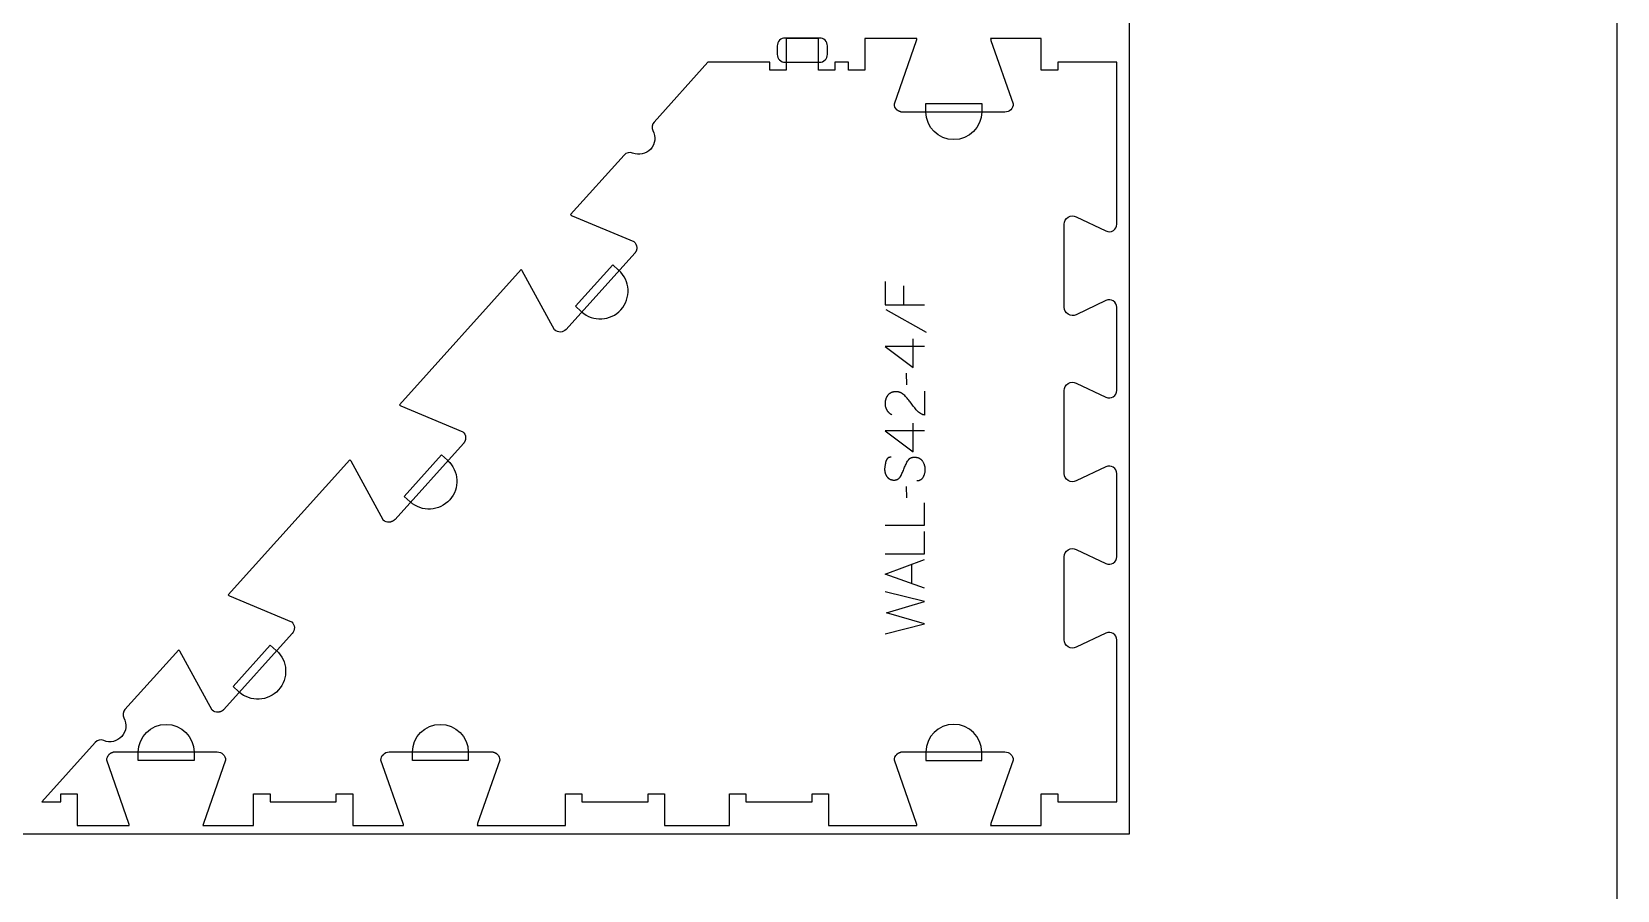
# Model space of a CAD drawing. Extents: x -10701 to -7518, y -19593 to -11999.
# Drawn here: x -8726 to -7518, y -17926 to -17272 of the extents above; entities that cross this region are included whole.
import ezdxf

# ---------------------------------------------------------------- set-up
doc = ezdxf.new("R2010")
doc.units = 0
for name, color, linetype in [('0_SHEET_SPRUCEPLY_2440X122', 1, 'CONTINUOUS'), ('1_ANYTOOL_1MMDEEP_LABELS_S', 2, 'CONTINUOUS'), ('4_ANYTOOL_CUTTHROUGH_OUTSI', 5, 'CONTINUOUS'), ('5_ANYTOOL_HALF_MILL_9MM_IN', 3, 'CONTINUOUS'), ('DONOTCUT', 18, 'CONTINUOUS')]:
    doc.layers.add(name, color=color, linetype=linetype)

msp = doc.modelspace()

# ---------------------------------------------------------------- linework, layer by layer
at = {"layer": '0_SHEET_SPRUCEPLY_2440X122'}
msp.add_lwpolyline([(-10329.7, -16663.3), (-10329.7, -17883.3), (-7889.7, -17883.3), (-7889.7, -16663.3)], close=True, dxfattribs=at)
at = {"layer": '1_ANYTOOL_1MMDEEP_LABELS_S'}
for points in [[(-8075.7, -17462.5), (-8075.7, -17480.2), (-8045.7, -17480.2)], [(-8061.8, -17465.7), (-8061.8, -17480.2)], [(-8075.3, -17483.8), (-8044.5, -17501)], [(-8045.7, -17512), (-8075.8, -17512), (-8054.4, -17528)], [(-8054.4, -17528), (-8054.4, -17506.2)], [(-8059.6, -17532.3), (-8059.5, -17541.1)], [(-8045.8, -17546), (-8045.8, -17564.3), (-8046.3, -17564.1), (-8046.5, -17564.1), (-8046.7, -17564), (-8046.9, -17563.9), (-8047.2, -17563.8), (-8047.4, -17563.7), (-8047.6, -17563.6), (-8047.8, -17563.5), (-8048, -17563.4), (-8048.2, -17563.3), (-8048.4, -17563.2), (-8048.6, -17563.1), (-8048.8, -17563), (-8049, -17562.8), (-8049.2, -17562.7), (-8049.4, -17562.6), (-8049.6, -17562.5), (-8049.8, -17562.3), (-8049.9, -17562.2), (-8050.1, -17562), (-8050.3, -17561.9), (-8050.5, -17561.7), (-8050.7, -17561.6), (-8050.8, -17561.4), (-8051, -17561.3), (-8051.2, -17561.1), (-8051.3, -17560.9), (-8051.5, -17560.8), (-8051.7, -17560.6), (-8052, -17560.2), (-8053.2, -17558.8), (-8054.4, -17557.3), (-8055.5, -17555.8), (-8056.7, -17554.2), (-8057.2, -17553.5), (-8057.8, -17552.8), (-8058.4, -17552), (-8059, -17551.4), (-8059.5, -17550.7), (-8060.2, -17550), (-8060.8, -17549.4), (-8061.4, -17548.8), (-8061.5, -17548.7), (-8061.7, -17548.5), (-8061.9, -17548.4), (-8062, -17548.3), (-8062.2, -17548.1), (-8062.3, -17548), (-8062.5, -17547.9), (-8062.7, -17547.8), (-8062.9, -17547.7), (-8063, -17547.6), (-8063.2, -17547.5), (-8063.4, -17547.4), (-8063.6, -17547.3), (-8063.8, -17547.2), (-8064, -17547.1), (-8064.2, -17547.1), (-8064.3, -17547), (-8064.5, -17546.9), (-8064.7, -17546.8), (-8064.9, -17546.8), (-8065.1, -17546.7), (-8065.3, -17546.7), (-8065.5, -17546.6), (-8065.8, -17546.6), (-8066, -17546.6), (-8066.2, -17546.5), (-8066.4, -17546.5), (-8066.6, -17546.5), (-8066.8, -17546.5), (-8067.1, -17546.5), (-8067.3, -17546.5), (-8067.5, -17546.5), (-8067.8, -17546.5), (-8068, -17546.5), (-8068.2, -17546.5), (-8068.5, -17546.5), (-8068.7, -17546.5), (-8068.9, -17546.5), (-8069.2, -17546.6), (-8069.4, -17546.6), (-8069.6, -17546.7), (-8069.8, -17546.7), (-8070, -17546.8), (-8070.3, -17546.8), (-8070.5, -17546.9), (-8070.7, -17546.9), (-8070.9, -17547), (-8071.1, -17547.1), (-8071.2, -17547.2), (-8071.4, -17547.3), (-8071.6, -17547.4), (-8071.8, -17547.4), (-8072, -17547.5), (-8072.1, -17547.7), (-8072.3, -17547.8), (-8072.5, -17547.9), (-8072.6, -17548), (-8072.8, -17548.1), (-8072.9, -17548.3), (-8073.1, -17548.4), (-8073.2, -17548.5), (-8073.4, -17548.7), (-8073.5, -17548.8), (-8073.6, -17549), (-8073.8, -17549.1), (-8073.9, -17549.3), (-8074, -17549.5), (-8074.1, -17549.6), (-8074.2, -17549.8), (-8074.3, -17550), (-8074.5, -17550.2), (-8074.6, -17550.3), (-8074.6, -17550.5), (-8074.7, -17550.7), (-8074.8, -17550.9), (-8074.9, -17551.1), (-8075, -17551.3), (-8075.1, -17551.5), (-8075.1, -17551.7), (-8075.2, -17551.9), (-8075.3, -17552.1), (-8075.3, -17552.3), (-8075.4, -17552.5), (-8075.4, -17552.7), (-8075.5, -17552.9), (-8075.5, -17553.1), (-8075.6, -17553.3), (-8075.6, -17553.5), (-8075.6, -17553.8), (-8075.7, -17554), (-8075.7, -17554.2), (-8075.7, -17554.4), (-8075.7, -17554.7), (-8075.7, -17554.9), (-8075.7, -17555.4), (-8075.7, -17555.7), (-8075.7, -17556.1), (-8075.7, -17556.5), (-8075.7, -17556.8), (-8075.6, -17557.1), (-8075.6, -17557.5), (-8075.5, -17557.8), (-8075.4, -17558.1), (-8075.3, -17558.4), (-8075.3, -17558.6), (-8075.2, -17558.7), (-8075.2, -17558.9), (-8075.1, -17559), (-8075.1, -17559.2), (-8075, -17559.3), (-8075, -17559.5), (-8074.9, -17559.6), (-8074.8, -17559.8), (-8074.8, -17559.9), (-8074.7, -17560), (-8074.6, -17560.2), (-8074.5, -17560.3), (-8074.5, -17560.5), (-8074.4, -17560.6), (-8074.3, -17560.7), (-8074.2, -17560.8), (-8074.1, -17561), (-8074, -17561.1), (-8073.9, -17561.2), (-8073.8, -17561.3), (-8073.7, -17561.5), (-8073.6, -17561.6), (-8073.5, -17561.7), (-8073.4, -17561.8), (-8073.3, -17561.9), (-8073.2, -17562), (-8073.1, -17562.1), (-8073, -17562.3), (-8072.9, -17562.4), (-8072.7, -17562.5), (-8072.6, -17562.6), (-8072.4, -17562.8), (-8072.1, -17563), (-8071.8, -17563.2), (-8071.5, -17563.3), (-8071.3, -17563.5), (-8070.9, -17563.7), (-8070.6, -17563.9)], [(-8054.4, -17592.2), (-8054.4, -17570.4)], [(-8045.7, -17576.2), (-8075.8, -17576.2), (-8054.4, -17592.2)], [(-8071.1, -17596.2), (-8071.3, -17596.2), (-8071.4, -17596.2), (-8071.5, -17596.2), (-8071.6, -17596.2), (-8071.7, -17596.2), (-8071.8, -17596.3), (-8071.9, -17596.3), (-8072, -17596.3), (-8072, -17596.3), (-8072.1, -17596.3), (-8072.2, -17596.3), (-8072.3, -17596.4), (-8072.4, -17596.4), (-8072.5, -17596.4), (-8072.5, -17596.4), (-8072.6, -17596.4), (-8072.7, -17596.5), (-8072.8, -17596.5), (-8072.8, -17596.5), (-8072.9, -17596.6), (-8073, -17596.6), (-8073.1, -17596.6), (-8073.1, -17596.7), (-8073.2, -17596.7), (-8073.3, -17596.8), (-8073.3, -17596.8), (-8073.4, -17596.8), (-8073.5, -17596.9), (-8073.5, -17596.9), (-8073.6, -17597), (-8073.7, -17597), (-8073.7, -17597.1), (-8073.8, -17597.1), (-8073.8, -17597.2), (-8073.9, -17597.3), (-8074, -17597.3), (-8074, -17597.4), (-8074.1, -17597.4), (-8074.1, -17597.5), (-8074.2, -17597.6), (-8074.2, -17597.6), (-8074.3, -17597.7), (-8074.3, -17597.8), (-8074.4, -17597.8), (-8074.4, -17597.9), (-8074.5, -17598), (-8074.5, -17598.1), (-8074.6, -17598.1), (-8074.6, -17598.2), (-8074.7, -17598.3), (-8074.7, -17598.4), (-8074.8, -17598.6), (-8074.9, -17598.7), (-8074.9, -17598.9), (-8075, -17599.1), (-8075.1, -17599.3), (-8075.1, -17599.5), (-8075.4, -17600.3), (-8075.5, -17601.1), (-8075.7, -17601.9), (-8075.8, -17602.7), (-8075.9, -17603), (-8075.9, -17603.4), (-8076, -17603.8), (-8076, -17604.2), (-8076, -17604.5), (-8076.1, -17604.9), (-8076.1, -17605.2), (-8076.1, -17605.6), (-8076.1, -17605.8), (-8076.1, -17606), (-8076.1, -17606.2), (-8076, -17606.4), (-8076, -17606.6), (-8076, -17606.8), (-8076, -17606.9), (-8076, -17607.1), (-8075.9, -17607.3), (-8075.9, -17607.5), (-8075.9, -17607.7), (-8075.8, -17607.9), (-8075.8, -17608), (-8075.7, -17608.2), (-8075.7, -17608.4), (-8075.6, -17608.6), (-8075.6, -17608.7), (-8075.5, -17608.9), (-8075.4, -17609.1), (-8075.4, -17609.3), (-8075.3, -17609.4), (-8075.2, -17609.6), (-8075.1, -17609.8), (-8075.1, -17609.9), (-8075, -17610.1), (-8074.9, -17610.3), (-8074.8, -17610.4), (-8074.7, -17610.6), (-8074.6, -17610.7), (-8074.5, -17610.9), (-8074.4, -17611.1), (-8074.3, -17611.2), (-8074.1, -17611.4), (-8074, -17611.5), (-8073.9, -17611.7), (-8073.8, -17611.8), (-8073.6, -17611.9), (-8073.5, -17612.1), (-8073.4, -17612.2), (-8073.2, -17612.3), (-8073.1, -17612.4), (-8073, -17612.5), (-8072.8, -17612.6), (-8072.7, -17612.7), (-8072.5, -17612.8), (-8072.4, -17612.9), (-8072.2, -17613), (-8072, -17613.1), (-8071.9, -17613.2), (-8071.7, -17613.2), (-8071.5, -17613.3), (-8071.4, -17613.4), (-8071.2, -17613.4), (-8071, -17613.5), (-8070.8, -17613.5), (-8070.6, -17613.5), (-8070.5, -17613.6), (-8070.3, -17613.6), (-8070.1, -17613.6), (-8069.9, -17613.7), (-8069.7, -17613.7), (-8069.5, -17613.7), (-8069.3, -17613.7), (-8069, -17613.7), (-8068.8, -17613.7), (-8068.6, -17613.7), (-8068.4, -17613.7), (-8068.2, -17613.7), (-8068, -17613.6), (-8067.8, -17613.6), (-8067.6, -17613.6), (-8067.4, -17613.5), (-8067.2, -17613.5), (-8067.1, -17613.4), (-8066.9, -17613.4), (-8066.7, -17613.3), (-8066.6, -17613.3), (-8066.5, -17613.2), (-8066.5, -17613.2), (-8066.4, -17613.2), (-8066.3, -17613.1), (-8066.2, -17613.1), (-8066.1, -17613), (-8066, -17613), (-8066, -17613), (-8065.9, -17612.9), (-8065.8, -17612.9), (-8065.7, -17612.8), (-8065.7, -17612.8), (-8065.6, -17612.7), (-8065.5, -17612.7), (-8065.4, -17612.6), (-8065.4, -17612.5), (-8065.3, -17612.5), (-8065.2, -17612.4), (-8065.2, -17612.4), (-8065.1, -17612.3), (-8065, -17612.2), (-8065, -17612.2), (-8064.9, -17612.1), (-8064.8, -17612), (-8064.7, -17611.8), (-8064.5, -17611.7), (-8064.4, -17611.5), (-8064.3, -17611.4), (-8064.2, -17611.2), (-8064.1, -17611), (-8064, -17610.9), (-8063.6, -17610.2), (-8063.2, -17609.4), (-8062.9, -17608.7), (-8062.5, -17607.9), (-8062.2, -17607.1), (-8061.8, -17606.3), (-8061.5, -17605.5), (-8061.2, -17604.7), (-8060.9, -17603.9), (-8060.5, -17603.1), (-8060.2, -17602.3), (-8059.8, -17601.5), (-8059.5, -17600.8), (-8059.1, -17600.1), (-8058.7, -17599.3), (-8058.2, -17598.7), (-8058.1, -17598.5), (-8058, -17598.3), (-8057.9, -17598.2), (-8057.8, -17598.1), (-8057.8, -17598), (-8057.7, -17598), (-8057.7, -17597.9), (-8057.6, -17597.8), (-8057.5, -17597.8), (-8057.5, -17597.7), (-8057.4, -17597.6), (-8057.3, -17597.6), (-8057.3, -17597.5), (-8057.2, -17597.4), (-8057.1, -17597.4), (-8057.1, -17597.3), (-8057, -17597.3), (-8056.9, -17597.2), (-8056.8, -17597.2), (-8056.8, -17597.1), (-8056.7, -17597.1), (-8056.6, -17597), (-8056.5, -17597), (-8056.4, -17596.9), (-8056.4, -17596.9), (-8056.3, -17596.8), (-8056.2, -17596.8), (-8056.1, -17596.7), (-8056, -17596.7), (-8055.9, -17596.7), (-8055.9, -17596.6), (-8055.8, -17596.6), (-8055.7, -17596.6), (-8055.6, -17596.5), (-8055.5, -17596.5), (-8055.4, -17596.5), (-8055.3, -17596.5), (-8055.1, -17596.4), (-8054.9, -17596.4), (-8054.7, -17596.3), (-8054.5, -17596.3), (-8054.3, -17596.3), (-8054.1, -17596.3), (-8053.9, -17596.2), (-8053.7, -17596.2), (-8053.5, -17596.2), (-8053.3, -17596.2), (-8053, -17596.2), (-8052.8, -17596.3), (-8052.6, -17596.3), (-8052.3, -17596.3), (-8052.1, -17596.3), (-8051.9, -17596.4), (-8051.7, -17596.4), (-8051.5, -17596.5), (-8051.3, -17596.5), (-8051.1, -17596.6), (-8050.9, -17596.6), (-8050.7, -17596.7), (-8050.5, -17596.8), (-8050.3, -17596.8), (-8050.1, -17596.9), (-8049.9, -17597), (-8049.7, -17597.1), (-8049.6, -17597.2), (-8049.4, -17597.3), (-8049.2, -17597.4), (-8049.1, -17597.5), (-8048.9, -17597.6), (-8048.7, -17597.8), (-8048.6, -17597.9), (-8048.4, -17598), (-8048.3, -17598.2), (-8048.1, -17598.3), (-8048, -17598.4), (-8047.9, -17598.6), (-8047.7, -17598.8), (-8047.6, -17598.9), (-8047.5, -17599.1), (-8047.4, -17599.3), (-8047.3, -17599.4), (-8047, -17599.8), (-8046.8, -17600.2), (-8046.6, -17600.5), (-8046.5, -17600.9), (-8046.3, -17601.3), (-8046.1, -17601.6), (-8046.1, -17601.8), (-8046, -17602), (-8045.9, -17602.2), (-8045.9, -17602.4), (-8045.8, -17602.6), (-8045.8, -17602.8), (-8045.7, -17603), (-8045.7, -17603.2), (-8045.6, -17603.4), (-8045.6, -17603.6), (-8045.6, -17603.8), (-8045.5, -17604), (-8045.5, -17604.2), (-8045.5, -17604.4), (-8045.4, -17604.8), (-8045.4, -17605.2), (-8045.4, -17605.6), (-8045.4, -17606), (-8045.4, -17606.4), (-8045.4, -17606.9), (-8045.5, -17607.2), (-8045.5, -17607.6), (-8045.6, -17608), (-8045.7, -17608.4), (-8045.8, -17608.8), (-8045.9, -17609.2), (-8046, -17609.6), (-8046.1, -17609.9), (-8046.2, -17610.3), (-8046.4, -17610.6), (-8046.6, -17611), (-8046.7, -17611.3), (-8046.9, -17611.7), (-8047, -17611.9), (-8047.1, -17612), (-8047.2, -17612.2), (-8047.4, -17612.3), (-8047.5, -17612.5), (-8047.6, -17612.6), (-8047.7, -17612.8), (-8047.8, -17612.9), (-8047.9, -17613), (-8048.1, -17613.1), (-8048.2, -17613.3), (-8048.3, -17613.4), (-8048.4, -17613.4), (-8048.5, -17613.5), (-8048.5, -17613.5), (-8048.6, -17613.6), (-8048.7, -17613.6), (-8048.8, -17613.7), (-8048.8, -17613.7), (-8048.9, -17613.7), (-8049, -17613.8), (-8049, -17613.8), (-8049.1, -17613.9), (-8049.2, -17613.9), (-8049.3, -17613.9), (-8049.3, -17614), (-8049.4, -17614), (-8049.5, -17614), (-8049.6, -17614.1), (-8049.7, -17614.1), (-8049.7, -17614.1), (-8049.8, -17614.2), (-8050, -17614.2), (-8050.2, -17614.3), (-8050.3, -17614.3), (-8050.5, -17614.3), (-8050.7, -17614.4), (-8050.9, -17614.4), (-8051, -17614.4), (-8051.2, -17614.4), (-8051.4, -17614.4), (-8051.6, -17614.4)], [(-8059.6, -17618.5), (-8059.5, -17627.2)], [(-8075.7, -17648.2), (-8045.7, -17648.2), (-8045.7, -17631.1)], [(-8075.7, -17670), (-8045.7, -17670), (-8045.7, -17652.9)], [(-8045.7, -17696.2), (-8075.7, -17685.4), (-8045.7, -17674.3)], [(-8055.3, -17692.8), (-8055.3, -17677.9)], [(-8075.7, -17731), (-8045.7, -17723.2), (-8074.8, -17714.8), (-8045.7, -17706.3), (-8075.7, -17698.8)]]:
    msp.add_lwpolyline(points, dxfattribs=at)
at = {"layer": '4_ANYTOOL_CUTTHROUGH_OUTSI', "color": 5}
msp.add_lwpolyline([(-8210.8, -17295.4), (-8251.8, -17340.9, 0.317837), (-8252.6, -17347.5, -0.707107), (-8268.1, -17364.6, 0.317837), (-8274.5, -17366.1), (-8315.4, -17411.5, 0.061485), (-8314.2, -17412.3), (-8267.1, -17432), (-8267, -17432.1), (-8267, -17432.1), (-8267, -17432.1, -0.198912), (-8264.9, -17436.4), (-8264.9, -17436.6), (-8264.9, -17436.7), (-8264.9, -17436.9), (-8264.9, -17437), (-8264.9, -17437.2), (-8265, -17437.3), (-8265, -17437.5), (-8265, -17437.6), (-8265, -17437.8), (-8265, -17437.9), (-8265.1, -17438.1), (-8265.1, -17438.2), (-8265.1, -17438.4), (-8265.2, -17438.5), (-8265.2, -17438.7), (-8265.3, -17438.8), (-8265.3, -17439), (-8265.4, -17439.1), (-8265.5, -17439.3), (-8265.5, -17439.4), (-8265.6, -17439.5), (-8265.7, -17439.7), (-8265.7, -17439.8), (-8265.8, -17439.9), (-8265.9, -17440.1), (-8266, -17440.2), (-8266.1, -17440.3), (-8266.1, -17440.5), (-8266.2, -17440.6), (-8266.3, -17440.7), (-8266.4, -17440.8), (-8266.5, -17440.9), (-8318.7, -17498.9, -0.414214), (-8327.5, -17499.3), (-8327.6, -17499.3), (-8327.6, -17499.3), (-8352.2, -17454.4), (-8352.2, -17454.4, 0.061485), (-8353, -17453.3), (-8445.8, -17556.4, 0.061485), (-8444.7, -17557.1), (-8397.5, -17576.9), (-8397.4, -17576.9), (-8397.4, -17576.9), (-8397.4, -17576.9, -0.198912), (-8395.3, -17581.2), (-8395.3, -17581.4), (-8395.3, -17581.5), (-8395.3, -17581.7), (-8395.3, -17581.8), (-8395.4, -17582), (-8395.4, -17582.2), (-8395.4, -17582.3), (-8395.4, -17582.5), (-8395.4, -17582.6), (-8395.5, -17582.8), (-8395.5, -17582.9), (-8395.5, -17583.1), (-8395.6, -17583.2), (-8395.6, -17583.4), (-8395.6, -17583.5), (-8395.7, -17583.7), (-8395.8, -17583.8), (-8395.8, -17584), (-8395.9, -17584.1), (-8395.9, -17584.2), (-8396, -17584.4), (-8396.1, -17584.5), (-8396.1, -17584.6), (-8396.2, -17584.8), (-8396.3, -17584.9), (-8396.4, -17585), (-8396.5, -17585.2), (-8396.6, -17585.3), (-8396.7, -17585.4), (-8396.7, -17585.5), (-8396.8, -17585.6), (-8396.9, -17585.8), (-8449.1, -17643.7), (-8449.2, -17643.8), (-8449.3, -17643.9), (-8449.5, -17644), (-8449.6, -17644.1), (-8449.7, -17644.3), (-8449.8, -17644.3), (-8449.9, -17644.4), (-8450, -17644.5), (-8450.2, -17644.6), (-8450.3, -17644.7), (-8450.4, -17644.8), (-8450.5, -17644.9), (-8450.7, -17645), (-8450.8, -17645), (-8451, -17645.1), (-8451.1, -17645.2), (-8451.2, -17645.2), (-8451.4, -17645.3), (-8451.5, -17645.4), (-8451.7, -17645.4), (-8451.8, -17645.5), (-8452, -17645.5), (-8452.1, -17645.6), (-8452.3, -17645.6), (-8452.4, -17645.6), (-8452.6, -17645.7), (-8452.7, -17645.7), (-8452.9, -17645.7), (-8453, -17645.7), (-8453.2, -17645.8), (-8453.3, -17645.8), (-8453.5, -17645.8, -0.198912), (-8458, -17644.2), (-8458, -17644.2), (-8458, -17644.1), (-8482.6, -17599.3), (-8482.6, -17599.3, 0.061485), (-8483.5, -17598.2), (-8576.3, -17701.2, 0.061485), (-8575.1, -17702), (-8527.9, -17721.7), (-8527.9, -17721.7), (-8527.8, -17721.8), (-8527.8, -17721.8, -0.414214), (-8527.4, -17730.6), (-8579.5, -17788.6), (-8579.7, -17788.7), (-8579.8, -17788.8), (-8579.9, -17788.9), (-8580, -17789), (-8580.1, -17789.1), (-8580.2, -17789.2), (-8580.3, -17789.3), (-8580.4, -17789.4), (-8580.6, -17789.5), (-8580.7, -17789.6), (-8580.8, -17789.6), (-8581, -17789.7), (-8581.1, -17789.8), (-8581.2, -17789.9), (-8581.4, -17790), (-8581.5, -17790), (-8581.6, -17790.1), (-8581.8, -17790.1), (-8581.9, -17790.2), (-8582.1, -17790.3), (-8582.2, -17790.3), (-8582.4, -17790.4), (-8582.5, -17790.4), (-8582.7, -17790.4), (-8582.8, -17790.5), (-8583, -17790.5), (-8583.1, -17790.5), (-8583.3, -17790.6), (-8583.4, -17790.6), (-8583.6, -17790.6), (-8583.7, -17790.6), (-8583.9, -17790.6, -0.198912), (-8588.4, -17789), (-8588.4, -17789), (-8588.4, -17789), (-8613, -17744.1), (-8613, -17744.1, 0.061485), (-8613.9, -17743), (-8654.8, -17788.4, 0.317837), (-8655.6, -17795, -0.707107), (-8671, -17812.2, 0.317837), (-8677.5, -17813.6), (-8718.2, -17858.9), (-8703.6, -17858.9), (-8703.6, -17852.9), (-8691.1, -17852.9), (-8691.1, -17876.9), (-8651.6, -17876.9), (-8651.6, -17876.9, 0.061485), (-8651.8, -17875.5), (-8668.7, -17827.2), (-8668.7, -17827.1), (-8668.7, -17827.1), (-8668.7, -17827.1, -0.198912), (-8666.9, -17822.7), (-8666.8, -17822.6), (-8666.7, -17822.5), (-8666.5, -17822.4), (-8666.4, -17822.3), (-8666.3, -17822.2), (-8666.2, -17822.1), (-8666.1, -17822), (-8665.9, -17821.9), (-8665.8, -17821.8), (-8665.7, -17821.7), (-8665.5, -17821.7), (-8665.4, -17821.6), (-8665.3, -17821.5), (-8665.1, -17821.5), (-8665, -17821.4), (-8664.9, -17821.3), (-8664.7, -17821.3), (-8664.6, -17821.2), (-8664.4, -17821.2), (-8664.3, -17821.1), (-8664.1, -17821.1), (-8664, -17821), (-8663.8, -17821), (-8663.7, -17821), (-8663.5, -17820.9), (-8663.4, -17820.9), (-8663.2, -17820.9), (-8663.1, -17820.9), (-8662.9, -17820.9), (-8662.8, -17820.9), (-8662.6, -17820.9), (-8662.5, -17820.9), (-8584.5, -17820.9, -0.414214), (-8578.2, -17827.1), (-8578.2, -17827.1), (-8578.2, -17827.2), (-8595.1, -17875.5), (-8595.1, -17875.5, 0.061485), (-8595.4, -17876.9), (-8556.8, -17876.9), (-8556.8, -17852.9), (-8544.3, -17852.9), (-8544.3, -17858.9), (-8493.8, -17858.9), (-8493.8, -17852.9), (-8481.3, -17852.9), (-8481.3, -17876.9), (-8442.7, -17876.9), (-8442.7, -17876.9, 0.061485), (-8442.9, -17875.5), (-8459.8, -17827.2), (-8459.8, -17827.1), (-8459.8, -17827.1), (-8459.8, -17827.1, -0.414214), (-8453.6, -17820.9), (-8375.6, -17820.9), (-8375.4, -17820.9), (-8375.3, -17820.9), (-8375.1, -17820.9), (-8375, -17820.9), (-8374.8, -17820.9), (-8374.6, -17820.9), (-8374.5, -17820.9), (-8374.3, -17821), (-8374.2, -17821), (-8374, -17821), (-8373.9, -17821.1), (-8373.7, -17821.1), (-8373.6, -17821.2), (-8373.5, -17821.2), (-8373.3, -17821.3), (-8373.2, -17821.3), (-8373, -17821.4), (-8372.9, -17821.5), (-8372.7, -17821.5), (-8372.6, -17821.6), (-8372.5, -17821.7), (-8372.3, -17821.7), (-8372.2, -17821.8), (-8372.1, -17821.9), (-8371.9, -17822), (-8371.8, -17822.1), (-8371.7, -17822.2), (-8371.6, -17822.3), (-8371.5, -17822.4), (-8371.4, -17822.5), (-8371.2, -17822.6), (-8371.1, -17822.7, -0.198912), (-8369.3, -17827.1), (-8369.3, -17827.1), (-8369.3, -17827.2), (-8386.2, -17875.5), (-8386.2, -17875.5, 0.061485), (-8386.4, -17876.9), (-8319.3, -17876.9), (-8319.3, -17852.9), (-8306.8, -17852.9), (-8306.8, -17858.9), (-8256.3, -17858.9), (-8256.3, -17852.9), (-8243.8, -17852.9), (-8243.8, -17876.9), (-8194.3, -17876.9), (-8194.3, -17852.9), (-8181.8, -17852.9), (-8181.8, -17858.9), (-8131.3, -17858.9), (-8131.3, -17852.9), (-8118.8, -17852.9), (-8118.8, -17876.9), (-8069, -17876.9), (-8051.6, -17876.9), (-8051.6, -17876.9, 0.061486), (-8051.8, -17875.5), (-8068.7, -17827.2), (-8068.7, -17827.1), (-8068.7, -17827.1), (-8068.7, -17827.1, -0.198912), (-8066.9, -17822.7), (-8066.8, -17822.6), (-8066.7, -17822.5), (-8066.5, -17822.4), (-8066.4, -17822.3), (-8066.3, -17822.2), (-8066.2, -17822.1), (-8066.1, -17822), (-8065.9, -17821.9), (-8065.8, -17821.8), (-8065.7, -17821.7), (-8065.5, -17821.7), (-8065.4, -17821.6), (-8065.3, -17821.5), (-8065.1, -17821.5), (-8065, -17821.4), (-8064.9, -17821.3), (-8064.7, -17821.3), (-8064.6, -17821.2), (-8064.4, -17821.2), (-8064.3, -17821.1), (-8064.1, -17821.1), (-8064, -17821), (-8063.8, -17821), (-8063.7, -17821), (-8063.5, -17820.9), (-8063.4, -17820.9), (-8063.2, -17820.9), (-8063.1, -17820.9), (-8062.9, -17820.9), (-8062.8, -17820.9), (-8062.6, -17820.9), (-8062.5, -17820.9), (-7984.5, -17820.9, -0.414214), (-7978.2, -17827.1), (-7978.2, -17827.1), (-7978.2, -17827.2), (-7995.1, -17875.5), (-7995.1, -17875.5, 0.061485), (-7995.4, -17876.9), (-7956.8, -17876.9), (-7956.8, -17852.9), (-7944.3, -17852.9), (-7944.3, -17858.9), (-7899.3, -17858.9), (-7899.3, -17735.5), (-7899.3, -17735.5, 0.551268), (-7907.5, -17730.3), (-7930.3, -17741.1, -0.551268), (-7939.3, -17735.5), (-7939.3, -17672.1, -0.257375), (-7936.3, -17666.8, -0.257375), (-7930.3, -17666.5), (-7907.5, -17677.3, 0.551268), (-7899.3, -17672.1), (-7899.3, -17608.8, 0.551268), (-7907.5, -17603.6), (-7930.3, -17614.4, -0.551268), (-7939.3, -17608.8), (-7939.3, -17545.4, -0.551268), (-7930.3, -17539.8), (-7907.5, -17550.6, 0.551268), (-7899.3, -17545.4), (-7899.3, -17482.1, 0.551268), (-7907.5, -17476.9), (-7930.3, -17487.7, -0.551268), (-7939.3, -17482.1), (-7939.3, -17418.7, -0.551268), (-7930.3, -17413.1), (-7907.5, -17423.9, 0.257375), (-7901.9, -17423.6, 0.257375), (-7899.3, -17418.7), (-7899.3, -17295.4), (-7944.3, -17295.4), (-7944.3, -17301.4), (-7956.8, -17301.4), (-7956.8, -17277.4), (-7995.4, -17277.4), (-7995.4, -17277.4, 0.061485), (-7995.1, -17278.7), (-7978.2, -17327), (-7978.2, -17327.1), (-7978.2, -17327.1), (-7978.2, -17327.1, -0.414214), (-7984.5, -17333.3), (-8062.5, -17333.3), (-8062.6, -17333.3), (-8062.8, -17333.3), (-8062.9, -17333.3), (-8063.1, -17333.3), (-8063.2, -17333.3), (-8063.4, -17333.3), (-8063.5, -17333.3), (-8063.7, -17333.2), (-8063.8, -17333.2), (-8064, -17333.2), (-8064.1, -17333.1), (-8064.3, -17333.1), (-8064.4, -17333), (-8064.6, -17333), (-8064.7, -17332.9), (-8064.9, -17332.9), (-8065, -17332.8), (-8065.1, -17332.7), (-8065.3, -17332.7), (-8065.4, -17332.6), (-8065.5, -17332.5), (-8065.7, -17332.5), (-8065.8, -17332.4), (-8065.9, -17332.3), (-8066.1, -17332.2), (-8066.2, -17332.1), (-8066.3, -17332), (-8066.4, -17331.9), (-8066.5, -17331.8), (-8066.7, -17331.7), (-8066.8, -17331.6), (-8066.9, -17331.5, -0.198912), (-8068.7, -17327.1), (-8068.7, -17327.1), (-8068.7, -17327), (-8051.8, -17278.7), (-8051.8, -17278.7, 0.061485), (-8051.6, -17277.4), (-8069, -17277.4), (-8091.1, -17277.4), (-8091.1, -17301.4), (-8103.6, -17301.4), (-8103.6, -17295.4), (-8114.1, -17295.4), (-8114.1, -17301.4), (-8126.6, -17301.4), (-8126.6, -17277.4), (-8151.1, -17277.4), (-8151.1, -17301.4), (-8163.6, -17301.4), (-8163.6, -17295.4), (-8210.8, -17295.4)], format="xyb", close=True, dxfattribs=at)
at = {"layer": '5_ANYTOOL_HALF_MILL_9MM_IN', "color": 3}
for points in [[(-8151.9, -17276.9, 0.414214), (-8157.9, -17282.9), (-8157.9, -17289.4, 0.414214), (-8151.9, -17295.4), (-8125.7, -17295.4, 0.414214), (-8119.7, -17289.4), (-8119.7, -17282.9, 0.414214), (-8125.7, -17276.9)], [(-8002.2, -17333.1, -1), (-8044.7, -17333.1), (-8044.7, -17332.8), (-8044.7, -17326.8), (-8002.2, -17326.8), (-8002.2, -17332.8), (-8002.2, -17333.1)], [(-8307, -17485.5, 1), (-8278.6, -17453.9), (-8278.8, -17453.8), (-8283.2, -17449.8), (-8311.7, -17481.3), (-8307.2, -17485.4), (-8307, -17485.5)], [(-8409, -17598.8, -1), (-8437.4, -17630.4), (-8437.6, -17630.2), (-8442.1, -17626.2), (-8413.7, -17594.6), (-8409.2, -17598.6), (-8409, -17598.8)], [(-8539.4, -17743.6, -1), (-8567.9, -17775.2), (-8568, -17775), (-8572.5, -17771), (-8544.1, -17739.4), (-8539.6, -17743.5), (-8539.4, -17743.6)], [(-8644.7, -17821.1, -1), (-8602.2, -17821.1), (-8602.2, -17821.4), (-8602.2, -17827.4), (-8644.7, -17827.4), (-8644.7, -17821.4), (-8644.7, -17821.1)], [(-8435.8, -17821.1, -1), (-8393.3, -17821.1), (-8393.3, -17821.4), (-8393.3, -17827.4), (-8435.8, -17827.4), (-8435.8, -17821.4), (-8435.8, -17821.1)], [(-8002.2, -17821.1, 1), (-8044.7, -17821.1), (-8044.7, -17821.4), (-8044.7, -17827.4), (-8002.2, -17827.4), (-8002.2, -17821.4), (-8002.2, -17821.1)]]:
    msp.add_lwpolyline(points, format="xyb", close=True, dxfattribs=at)
at = {"layer": 'DONOTCUT'}
msp.add_lwpolyline([(-10701.4, -19592.7), (-7518, -19592.7), (-7518, -11999.3), (-10701.4, -11999.3)], close=True, dxfattribs=at)

doc.saveas('drawing.dxf')
